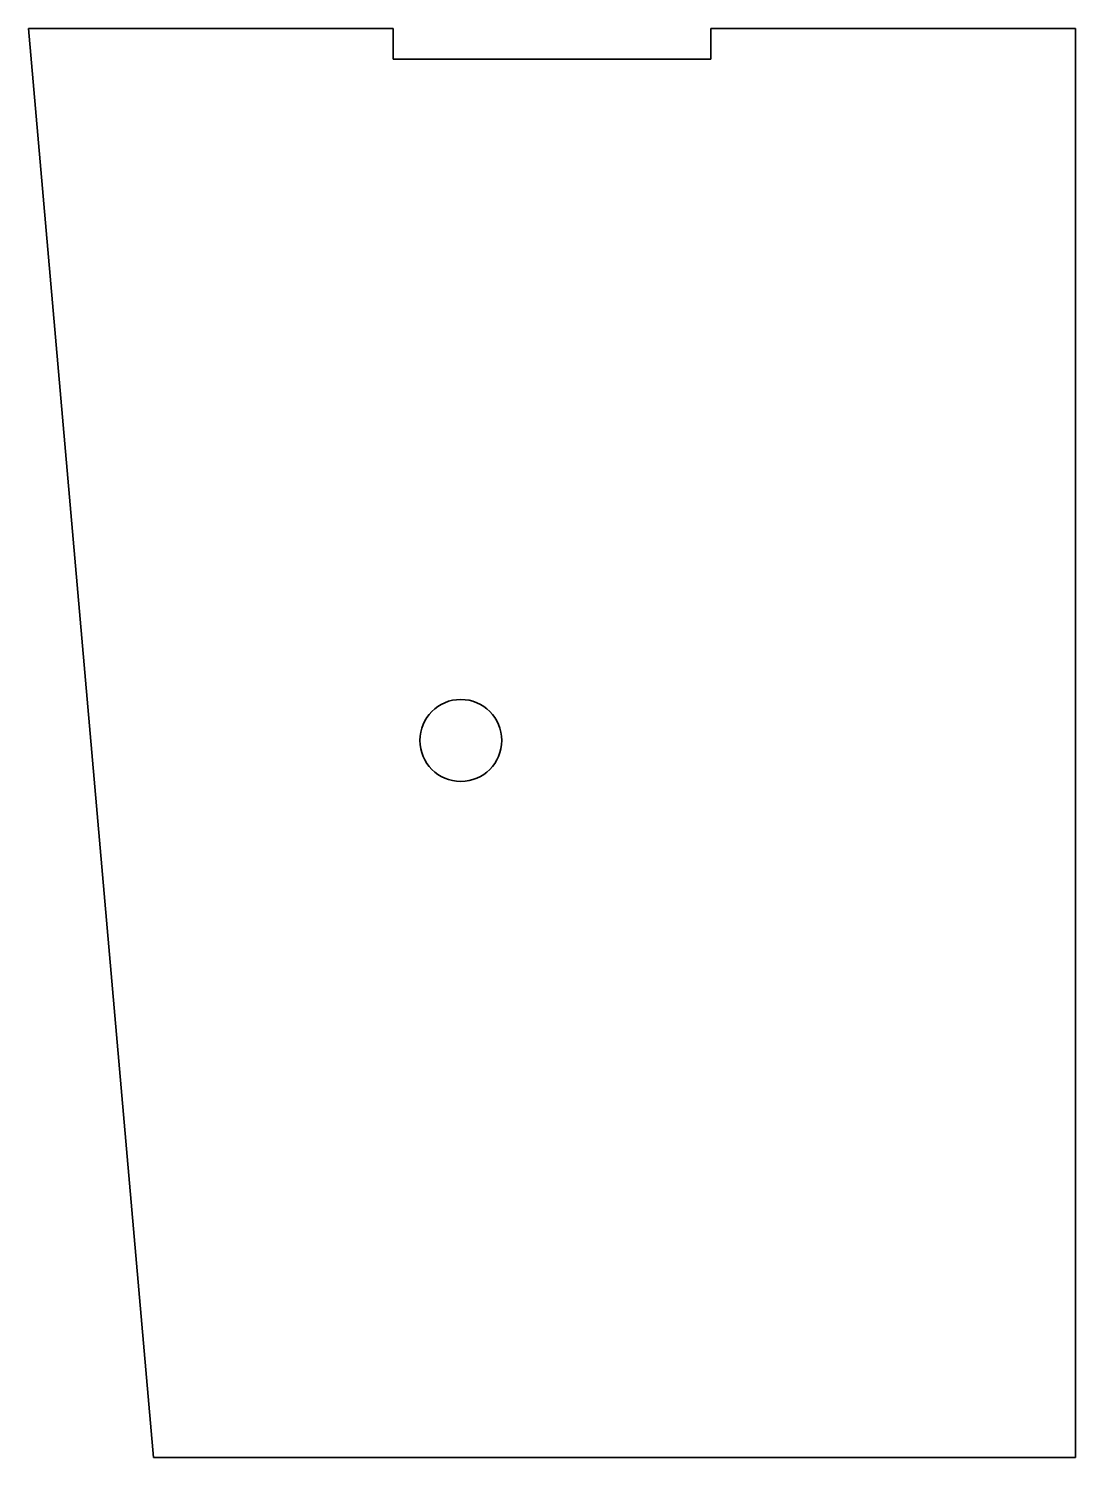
# Model space of a CAD drawing. Header units: millimetres. Extents: x 0 to 102, y 0 to 139.
import ezdxf

# ---------------------------------------------------------------- set-up
doc = ezdxf.new("R2010")
doc.units = ezdxf.units.MM
doc.layers.add('SIMUMAK Visible (ISO)', color=7, linetype='Continuous', lineweight=35)

# ---------------------------------------------------------------- blocks, each defined once
blk = doc.blocks.new('SIL-026-CSTV-03_Sheet_7_SIL-026-CSTV-03')
at = {"layer": 'SIMUMAK Visible (ISO)'}
for p, q in [((-38.9, -69.75), (-51.1, 69.75)), ((-51.1, 69.75), (-15.5, 69.75)), ((-15.5, 66.75), (-15.5, 69.75)), ((15.5, 69.75), (51.1, 69.75)), ((15.5, 69.75), (15.5, 66.75)), ((51.1, 69.75), (51.1, -69.75)), ((15.5, 66.75), (-15.5, 66.75)), ((51.1, -69.75), (-38.9, -69.75))]:
    blk.add_line(p, q, dxfattribs=at)
blk.add_circle((-8.9, 0.25), 4, dxfattribs=at)

msp = doc.modelspace()

# ---------------------------------------------------------------- block references
msp.add_blockref('SIL-026-CSTV-03_Sheet_7_SIL-026-CSTV-03', (51.1, 69.75))

doc.saveas('drawing.dxf')
